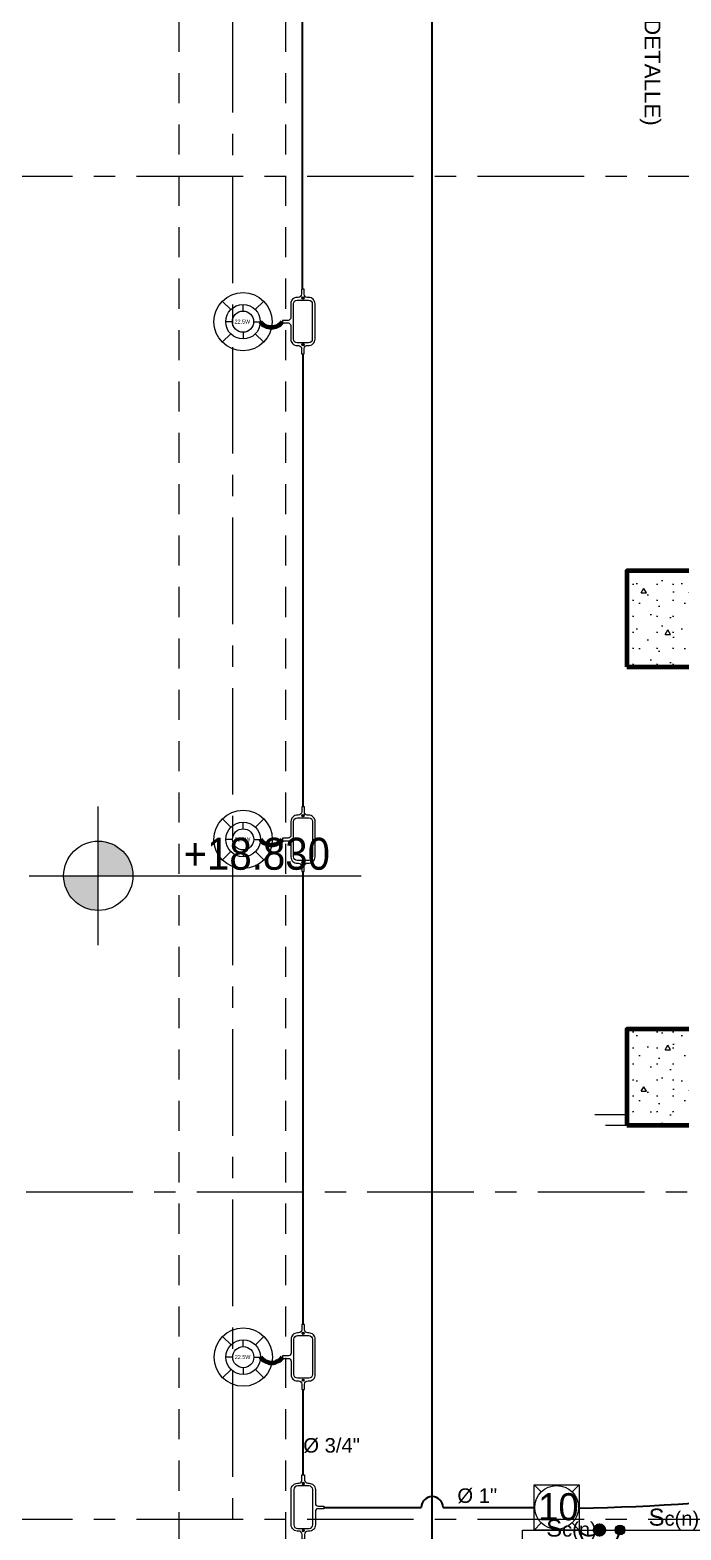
# Model space of a CAD drawing. Header units: inches. Extents: x -38 to 5698, y -33 to 92.
# Drawn here: x 413.37 to 416.42, y 20.35 to 27.39 of the extents above; entities that cross this region are included whole.
import ezdxf
from ezdxf.lldxf.tags import DXFTag

# ---------------------------------------------------------------- set-up
doc = ezdxf.new("R2010")
doc.units = ezdxf.units.IN
doc.header["$MEASUREMENT"] = 0
for name, pattern in [('CONTINUA', [0]), ('Hidden Line', [0.195611, 0.141111, -0.0545]), ('Línea Oculta', [0.195611, 0.141111, -0.0545]), ('Punto & Raya', [0.65, 0.5, -0.075, 0, -0.075]), ('Rayas', [0.282222, 0.141111, -0.141111])]:
    doc.linetypes.add(name, pattern=pattern)
for name, color, linetype, lineweight in [('00 IE CKTO TOMAS', 111, 'Rayas', 18), ('01 IE LUM LED EMP DN570B', 3, 'Continuous', 13), ('ALUMBRADO_CONDUIT', 30, 'CONDUIT1', 30), ('ALUMBRADO_PVC', 6, 'PVC1', 30), ('Bancas', 1, 'Continuous', 13), ('Cable Alumbrado', 150, 'Continuous', 30), ('CABLEADO EXT.', 3, 'PVCSUBT', 30), ('pulsador', 4, 'Continuous', 40), ('Simb_Alumbrado', 140, 'CONTINUA', 30)]:
    doc.layers.add(name, color=color, linetype=linetype, lineweight=lineweight)
for name, color, linetype in [('02 _ ARQ _ ALB _ Ejes Generales', 7, 'Continuous'), ('02 _ ARQ _ ZON _ Espacio.3D', 7, 'Continuous'), ('08 _ STR _ EXT _ 06 Columnas', 7, 'Continuous'), ('08 _ STR _ EXT _ 09 Vigas', 7, 'Continuous'), ('1TEXT', 8, 'Continuous'), ('Interior - CIELO RASSO', 7, 'Continuous'), ('Marcador - Secciones', 251, 'Continuous'), ('Notas - Etiquetas', 251, 'Continuous')]:
    doc.layers.add(name, color=color, linetype=linetype)
doc.styles.add('Annotative', font='arial.ttf')
doc.styles.add('Arial', font='arial.ttf')
doc.styles.add('Estilo_Generado_4', font='swisse.ttf')
doc.styles.add('{18b73a54-fa43-428c-adcb-c1c7bbdf2c84}', font='Simplex.shx')
tags = doc.linetypes.add('CONDUIT1', pattern='A,1,-0.19772,["con",{18b73a54-fa43-428c-adcb-c1c7bbdf2c84},S=0.2,R=0,X=0,Y=-0.065594],-0.593642', length=1.791362).pattern_tags.tags
tags[6] = DXFTag(74, 10)
tags = doc.linetypes.add('PVC1', pattern='A,1,-0.19772,["PVC",{18b73a54-fa43-428c-adcb-c1c7bbdf2c84},S=0.13,R=0,X=0,Y=-0.061851],-0.507647', length=1.705367).pattern_tags.tags
tags[6] = DXFTag(74, 10)
tags = doc.linetypes.add('PVCSUBT', pattern='A,0.6,-0.3,0.6,-0.075691,["PVC",Standard,S=0.2,R=0,X=0,Y=-0.093724],-0.621005', length=2.196696).pattern_tags.tags
tags[10] = DXFTag(74, 10)
pattern_1 = [(0, (370.00005, 6e-09), (0, 0.3897114), [0.024375, -0.200625]), (0, (370.11255, 0.19486), (0, 0.3897114), [0.024375, -0.200625]), (60, (370.00005, 6e-09), (-0.3375, 0.1948557), [0.024375, -0.200625]), (60, (370.22505, 6e-09), (-0.3375, 0.1948557), [0.024375, -0.200625]), (120, (370.02442, 6e-09), (0.3375, 0.1948557), [0.024375, -0.200625]), (120, (370.24942, 6e-09), (0.3375, 0.1948557), [0.024375, -0.200625]), (0, (370.00005, 0.0375), (0, 0.075), [0, -0.075, 0, -0.1125]), (45, (370.03755, 0.0375), (-0.05303301, 0.05303301), [0, -0.05625, 0, -0.09375])]

# ---------------------------------------------------------------- blocks, each defined once
blk = doc.blocks.new('LUMINARIA 2')
at = {"layer": '01 IE LUM LED EMP DN570B'}
for p, q in [((-0.094, 0.094), (-0.159, 0.158)), ((0.094, 0.094), (0.159, 0.158)), ((-0.094, -0.094), (-0.159, -0.158)), ((0.094, -0.094), (0.159, -0.158))]:
    blk.add_line(p, q, dxfattribs=at)
at = {"layer": '01 IE LUM LED EMP DN570B', "ltscale": 0.4}
for p, q in [((0, 0.081), (0, 0.133)), ((-0.081, 0), (-0.133, 0)), ((0.081, 0), (0.133, 0)), ((0, -0.081), (0, -0.133))]:
    blk.add_line(p, q, dxfattribs=at)
at = {"layer": '01 IE LUM LED EMP DN570B'}
for radius in [0.224, 0.133]:
    blk.add_circle((0, 0), radius, dxfattribs=at)
at = {"layer": '01 IE LUM LED EMP DN570B', "ltscale": 0.4}
blk.add_circle((0, 0), 0.0813, dxfattribs=at)
at = {"layer": '01 IE LUM LED EMP DN570B', "color": 8, "linetype": 'ByBlock', "lineweight": 80, "insert": (-0.065, 0.016), "char_height": 0.03, "width": 0.17858, "attachment_point": 1}
blk.add_mtext('{\\C3;22.5W}', dxfattribs=at)
blk = doc.blocks.new('oval t')
at = {"layer": 'Simb_Alumbrado', "lineweight": 13}
blk.add_lwpolyline([(0.0141, 0.0102, -0.414214), (0.0041, 0.0202), (0.0041, 0.0416), (-0.0056, 0.0416), (-0.0056, 0.0202, -0.414214), (-0.0156, 0.0102), (-0.0659, 0.0102, 0.414214), (-0.0899, -0.0138), (-0.0899, -0.0183, -0.414214), (-0.1019, -0.0303), (-0.1213, -0.0303), (-0.1213, -0.04), (-0.1016, -0.04, -0.451917), (-0.0897, -0.0535, 0.451917), (-0.0659, -0.0805), (0.0659, -0.0805, 0.414214), (0.0899, -0.0566), (0.0899, -0.0512, -0.398753), (0.1019, -0.0401), (0.1213, -0.0401), (0.1213, -0.0304), (0.1019, -0.0304, -0.368669), (0.0899, -0.0176), (0.0899, -0.0138, 0.414214), (0.0659, 0.0102), (0.0141, 0.0102)], format="xyb", dxfattribs=at)
blk.add_lwpolyline([(-0.0659, 0), (0.0659, 0, -0.414214), (0.0797, -0.0138), (0.0797, -0.0566, -0.414214), (0.0659, -0.0703), (-0.0659, -0.0703, -0.414214), (-0.0797, -0.0566), (-0.0797, -0.0138, -0.414214)], format="xyb", close=True, dxfattribs=at)
for points in [[(-0.0911, -0.0352), (-0.0828, -0.0352)], [(-0.0869, -0.031), (-0.0869, -0.0394)], [(0.0837, -0.0352), (0.0921, -0.0352)], [(0.0879, -0.031), (0.0879, -0.0394)]]:
    blk.add_lwpolyline(points, dxfattribs=at)
for centre in [(-0.0869, -0.0352), (0.0879, -0.0352)]:
    blk.add_circle(centre, 0.00419, dxfattribs=at)
blk = doc.blocks.new('100x100x80 adosado')
at = {"layer": 'Simb_Alumbrado', "lineweight": 13}
blk.add_lwpolyline([(-0.0768, 0.0788), (0.0194, 0.0788), (0.0194, -0.0174), (-0.0768, -0.0174)], close=True, dxfattribs=at)
at = {"layer": 'Simb_Alumbrado', "lineweight": 9}
for points in [[(-0.0768, 0.0788), (-0.0618, 0.0638)], [(0.0043, 0.0638), (0.0194, 0.0788)], [(-0.0768, -0.0174), (-0.0618, -0.0023)], [(0.0043, -0.0023), (0.0194, -0.0174)]]:
    blk.add_lwpolyline(points, dxfattribs=at)
blk.add_circle((-0.0287, 0.0307), 0.0467, dxfattribs=at)
at = {"layer": 'Simb_Alumbrado', "lineweight": 9, "insert": (-0.0677, 0.0612), "char_height": 0.05773, "attachment_point": 1}
blk.add_mtext_dynamic_manual_height_columns('10', width=0.119989, gutter_width=12.5, heights=[0], dxfattribs=at)
blk = doc.blocks.new('ii3t')
at = {"layer": 'Simb_Alumbrado', "lineweight": 5}
h = blk.add_hatch(color=3, dxfattribs=at)
edge = h.paths.add_edge_path()
edge.add_arc((0, 0), 0.0164, 0, 360)
blk.add_circle((0, 0), 0.0164, dxfattribs=at)
blk = doc.blocks.new('pulsador')
at = {"layer": 'pulsador', "lineweight": 40}
h = blk.add_hatch(color=4, dxfattribs=at)
h.dxf.hatch_style = 1
h.paths.add_polyline_path([(246.2314, 46.0882, 1), (246.279, 46.0882, 1)])
h.paths.add_polyline_path([(246.2786, 46.0882, -1), (246.2317, 46.0882, -1)], flags=16)
h.paths.add_polyline_path([(246.271, 46.0882, -1), (246.2393, 46.0882, -1)], flags=0)
at = {"layer": 'pulsador'}
h = blk.add_hatch(color=4, dxfattribs=at)
h.dxf.hatch_style = 1
h.paths.add_polyline_path([(246.2393, 46.0882, 1), (246.271, 46.0882, 1)])
at = {"layer": 'pulsador', "color": 4, "lineweight": 50}
blk.add_circle((246.2552, 46.0882), 0.0238, dxfattribs=at)
at = {"layer": 'pulsador', "color": 4, "lineweight": 40}
blk.add_circle((246.2552, 46.0882), 0.0235, dxfattribs=at)
at = {"layer": 'pulsador', "color": 4}
blk.add_circle((246.2552, 46.0882), 0.0159, dxfattribs=at)

msp = doc.modelspace()

# ---------------------------------------------------------------- hatches: boundary and pattern name
at = {"linetype": 'Continuous', "lineweight": 13, "true_color": 0x636466}
for points in [[(413.6904, 23.4195), (413.8529, 23.4195), (413.8405, 23.4817), (413.8053, 23.5344), (413.7525, 23.5696), (413.6904, 23.582)], [(413.6904, 23.4195), (413.5279, 23.4195), (413.5402, 23.3573), (413.5755, 23.3046), (413.6282, 23.2694), (413.6904, 23.257)]]:
    msp.add_hatch(color=251, dxfattribs=at).paths.add_polyline_path(points)
at = {"layer": '08 _ STR _ EXT _ 06 Columnas', "linetype": 'Continuous', "lineweight": 9}
h = msp.add_hatch(dxfattribs=at)
h.set_pattern_fill('HORMIGÓN_EN_MASA_0002', style=0, pattern_type=2)
h.set_pattern_definition(pattern_1)
h.paths.add_polyline_path([(416.17, 24.4), (416.67, 24.4), (416.67, 24.85), (416.17, 24.85)])
h = msp.add_hatch(dxfattribs=at)
h.set_pattern_fill('HORMIGÓN_EN_MASA_0002', style=0, pattern_type=2)
h.set_pattern_definition(pattern_1)
h.paths.add_polyline_path([(416.17, 22.25), (416.67, 22.25), (416.67, 22.7), (416.17, 22.7)])

# ---------------------------------------------------------------- linework, layer by layer
at = {"color": 251, "linetype": 'Continuous', "lineweight": 13, "true_color": 0x636466}
for p, q in [((413.6904, 23.0945), (413.6904, 23.7445)), ((413.3654, 23.4195), (414.9235, 23.4195))]:
    msp.add_line(p, q, dxfattribs=at)
msp.add_circle((413.6904, 23.4195), 0.1625, dxfattribs=at)
at = {"layer": '02 _ ARQ _ ALB _ Ejes Generales', "color": 251, "linetype": 'Punto & Raya', "lineweight": 13}
for p, q in [((414.32, 45.9), (414.32, 2.05)), ((425.57, 26.7), (412.7385, 26.7)), ((425.57, 20.4), (412.7385, 20.4))]:
    msp.add_line(p, q, dxfattribs=at)
at = {"layer": '02 _ ARQ _ ZON _ Espacio.3D', "color": 254, "linetype": 'Continuous', "lineweight": 0, "flags": 128}
msp.add_lwpolyline([(415.6804, 19.05), (415.6804, 20.35), (416.6701, 20.35), (416.67, 22.25), (416.17, 22.25), (416.17, 22.7), (416.67, 22.7), (416.67, 24.4), (416.17, 24.4), (416.17, 24.85), (416.67, 24.85), (416.6701, 26.75), (421.0701, 26.75), (421.07, 27), (421.42, 27), (421.42, 29.7)], dxfattribs=at)
at = {"layer": '08 _ STR _ EXT _ 06 Columnas', "color": 7, "linetype": 'Continuous', "lineweight": 80, "flags": 128}
for points in [[(416.17, 24.4), (416.67, 24.4), (416.67, 24.85), (416.17, 24.85)], [(416.17, 22.25), (416.67, 22.25), (416.67, 22.7), (416.17, 22.7)]]:
    msp.add_lwpolyline(points, close=True, dxfattribs=at)
at = {"layer": '08 _ STR _ EXT _ 09 Vigas', "color": 251, "linetype": 'Hidden Line', "lineweight": 13}
for p, q in [((414.07, 17.4), (414.07, 29.7)), ((414.57, 17.4), (414.57, 29.7))]:
    msp.add_line(p, q, dxfattribs=at)
at = {"layer": 'ALUMBRADO_CONDUIT', "color": 30, "lineweight": 30, "ltscale": 0.4, "true_color": 0xf26722}
for p, q in [((415.2569, 18.4838), (415.2569, 28.1003)), ((414.6491, 26.1721), (414.6491, 27.8239)), ((414.651, 23.7431), (414.651, 25.8679)), ((414.6516, 21.3141), (414.6516, 23.4389)), ((414.6522, 20.6089), (414.6522, 21.0099)), ((414.7485, 20.4558), (415.2056, 20.4558)), ((415.3083, 20.4558), (415.7349, 20.4558))]:
    msp.add_line(p, q, dxfattribs=at)
msp.add_arc((415.2569, 20.4558), 0.0514, 360, 180, dxfattribs=at)
at = {"layer": 'ALUMBRADO_PVC', "linetype": 'PVC1', "ltscale": 0.4}
for centre, radius, start, end in [((415.7771, 30.241), 9.7899, 270.99202, 295.78932), ((415.9935, 20.3807), 0.0569, 209.79859, 327.32258), ((416.0422, 20.3615), 0.0963, 186.88383, 353.11448)]:
    msp.add_arc(centre, radius, start, end, dxfattribs=at)
at = {"layer": 'CABLEADO EXT.', "color": 3, "lineweight": 80}
for centre in [(414.5022, 26.0567), (414.5028, 23.6277), (414.5034, 21.1987)]:
    msp.add_arc(centre, 0.0641, 216.0183, 323.9817, dxfattribs=at)
at = {"layer": 'Interior - CIELO RASSO', "color": 251, "linetype": 'Línea Oculta', "lineweight": 13, "flags": 128}
for points in [[(416.0201, 22.3), (416.17, 22.3)], [(416.0701, 22.25), (416.17, 22.25)]]:
    msp.add_lwpolyline(points, dxfattribs=at)
at = {"layer": 'Marcador - Secciones', "color": 251, "linetype": 'Punto & Raya', "lineweight": 13}
msp.add_line((398.9526, 21.9367), (426.7072, 21.9367), dxfattribs=at)

# ---------------------------------------------------------------- block references
at = {"color": 4, "lineweight": 40}
msp.add_blockref('pulsador', (169.7863, -25.7382), dxfattribs=at)
at = {"layer": '01 IE LUM LED EMP DN570B', "xscale": 0.6105334384153049, "yscale": 0.6105334384153049, "zscale": 0.6105334384153049}
for p in [(414.3694, 26.019), (414.37, 23.59), (414.3706, 21.161)]:
    msp.add_blockref('LUMINARIA 2', p, dxfattribs=at)
at = {"layer": 'ALUMBRADO_CONDUIT', "linetype": 'PVC1', "lineweight": 35, "xscale": 2.199856799627834, "yscale": 2.199856799627834, "zscale": 2.199856799627834}
msp.add_blockref('100x100x80 adosado', (415.9039, 20.3882), dxfattribs=at)
at = {"layer": 'Bancas', "color": 252, "true_color": 0x939598, "yscale": 1.253906979044094, "zscale": 1.253906979044094}
for p, xscale, rotation in [((414.6062, 26.02), 1.253906979044094, 90), ((414.6068, 23.591), 1.253906979044094, 90), ((414.6074, 21.162), 1.253906979044094, 90), ((414.6963, 20.4568), -1.253906979044094, 270)]:
    msp.add_blockref('oval t', p, dxfattribs=dict(at, xscale=xscale, rotation=rotation))
at = {"layer": 'Cable Alumbrado', "lineweight": 0, "xscale": 1.404578189384958, "yscale": 1.404578189384958, "zscale": 1.404578189384958}
msp.add_blockref('ii3t', (416.1377, 20.35), dxfattribs=at)

# ---------------------------------------------------------------- texts
at = {"color": 251, "lineweight": 13, "true_color": 0x636466, "insert": (414.0904, 23.4456), "char_height": 0.15, "attachment_point": 7, "style": 'Estilo_Generado_4'}
msp.add_mtext('\\A1;{\\W0.900000x;\\pql;\\fSwis721 Ex BT|b0|i0|c0|p34;+18.830}', dxfattribs=at)
at = {"layer": '00 IE CKTO TOMAS', "char_height": 0.08, "width": 0.768045, "attachment_point": 7, "style": 'Annotative'}
for insert in [(416.2725, 20.35), (415.7919, 20.2988)]:
    msp.add_mtext('S{\\H0.84375x;c(n)}', dxfattribs=dict(at, insert=insert))
at = {"layer": '1TEXT', "color": 50, "linetype": 'Continuous', "style": 'Arial'}
for s, p in [('%%C 3/4"', (414.6522, 20.7132)), ('%%C 1"', (415.3751, 20.4773))]:
    msp.add_text(s, height=0.06788, rotation=0, dxfattribs=at).set_placement(p)
at = {"layer": 'Notas - Etiquetas', "color": 8, "linetype": 'Continuous', "lineweight": 13, "insert": (416.2792, 28.714), "char_height": 0.075, "attachment_point": 4, "rotation": 270.00073, "style": 'Estilo_Generado_4'}
msp.add_mtext('\\A1;{\\pql;\\fSwis721 Ex BT|b0|i0|c0|p34;TABIQUERIA FIJA 2 (VER DETALLE)\\fSwis721 Ex BT|b0|i0|c0|p34; }', dxfattribs=at)

doc.saveas('drawing.dxf')
